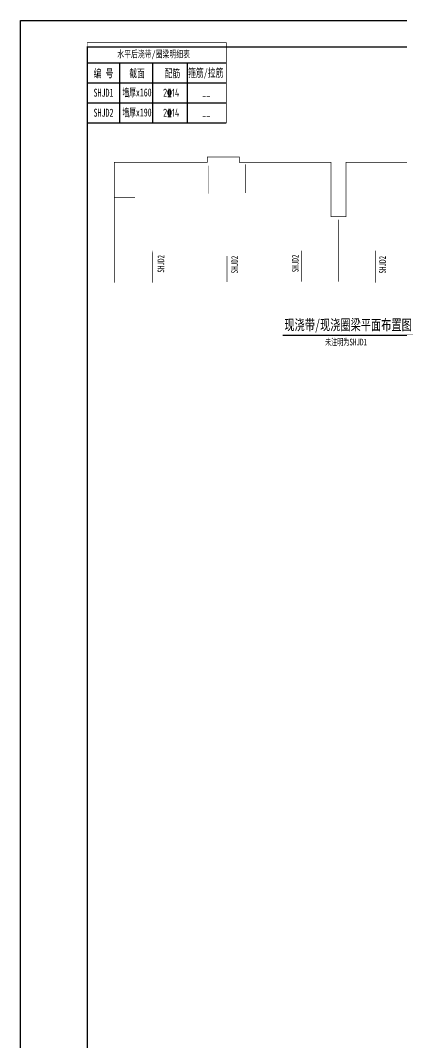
# Model space of a CAD drawing. Extents: x -3200781797 to -8106663, y 494714 to 1244925.
# Drawn here: x -8190763 to -8176483, y 760744 to 799064 of the extents above; entities that cross this region are included whole.
import ezdxf
from ezdxf.enums import TextEntityAlignment as Align

# ---------------------------------------------------------------- set-up
doc = ezdxf.new("R2010")
doc.units = 0
doc.header["$LTSCALE"] = 1000
doc.header["$MEASUREMENT"] = 0
for name, color, linetype in [('3#4#5#$0$BORDER', 7, 'Continuous'), ('3#4#5#模板$0$BORDER', 7, 'Continuous'), ('NUM', 7, 'Continuous'), ('S-ANNO-TABS', 4, 'Continuous'), ('S-ANNO-TABT', 7, 'Continuous'), ('S-ANNO-TEXT', 7, 'Continuous'), ('S-PC-FQ-NYQ', 4, 'Continuous'), ('S-PC-FQ-WYQ', 4, 'Continuous')]:
    doc.layers.add(name, color=color, linetype=linetype)
doc.styles.add('TSSD_Rein', font='tssdeng.shx', dxfattribs={"width": 0.7, "bigfont": 'hztxt.shx'})
doc.styles.add('楷体', font='', dxfattribs={"width": 0.6})
doc.styles.get('楷体').set_extended_font_data('KaiTi_GB2312')

# ---------------------------------------------------------------- blocks, each defined once
blk = doc.blocks.new('A$C5D47467F')
at = {"layer": 'S-ANNO-TABS'}
for p, q in [((1984, 432), (7198, 432)), ((3209, -1818), (3209, 432)), ((3209, -1818), (3209, 432)), ((4448, -1818), (4448, 432)), ((5748, -1818), (5748, 432)), ((1984, -318), (7198, -318)), ((1984, -1068), (7198, -1068)), ((1984, -1818), (7198, -1818))]:
    blk.add_line(p, q, dxfattribs=at)
at = {"layer": 'S-ANNO-TABS', "const_width": 15}
blk.add_lwpolyline([(7198, 1182), (1984, 1182), (1984, -1818), (7198, -1818), (7198, 1182)], dxfattribs=at)
at = {"layer": 'S-ANNO-TABT', "linetype": 'Continuous'}
for s, height, style, width, p in [('水平后浇带/圈梁明细表', 262.5, '楷体', 0.7, (4474, 747)), ('编 号', 300, '楷体', 0.7, (2597, 43)), ('截面', 300, '楷体', 0.7, (3853, 43)), ('配筋', 300, '楷体', 0.7, (5178, 43)), ('箍筋/拉筋', 300, '楷体', 0.7, (6428, 43)), ('SHJD1', 300, '楷体', 0.7, (2597, -693)), ('墙厚x160', 300, '楷体', 0.6, (3853, -673)), ('2%%13214', 300, 'TSSD_Rein', 0.7, (5134, -693)), ('__', 300, 'TSSD_Rein', 0.7, (6448, -693)), ('SHJD2', 300, '楷体', 0.7, (2597, -1443)), ('墙厚x190', 300, '楷体', 0.6, (3853, -1423)), ('2%%13214', 300, 'TSSD_Rein', 0.7, (5134, -1443)), ('__', 300, 'TSSD_Rein', 0.7, (6448, -1443))]:
    blk.add_text(s, height=height, dxfattribs=dict(at, style=style, width=width)).set_placement(p, align=Align.MIDDLE)
blk = doc.blocks.new('3-xjd')
at = {"layer": 'S-PC-FQ-WYQ', "const_width": 24}
for points in [[(-7944008, 774767), (-7944008, 779287), (-7940528, 779287), (-7940528, 779487), (-7939328, 779487), (-7939328, 779287), (-7935888, 779287), (-7935888, 777247), (-7935328, 777247), (-7935328, 779287), (-7931950, 779287), (-7931950, 779487), (-7930750, 779487), (-7930750, 779287), (-7927208, 779287), (-7927208, 774767)], [(-7940492, 779154), (-7940492, 778106)], [(-7939088, 779207), (-7939088, 778127)], [(-7932132, 779155), (-7932132, 778107)], [(-7930728, 779208), (-7930728, 778128)], [(-7944008, 777967), (-7943228, 777967)], [(-7928108, 777967), (-7927325, 777967)], [(-7935607, 777127), (-7935607, 774807)], [(-7942590, 775967), (-7942588, 774771)], [(-7939788, 775767), (-7939788, 774792)], [(-7936992, 775967), (-7936992, 774807)], [(-7934230, 775968), (-7934228, 774772)], [(-7931428, 775768), (-7931428, 774792)], [(-7928632, 775968), (-7928632, 774808)]]:
    blk.add_lwpolyline(points, dxfattribs=at)
at = {"layer": 'S-ANNO-TEXT', "style": '楷体', "width": 0.65}
for p in [(-7942139, 775147), (-7939377, 775117), (-7937104, 775162), (-7933834, 775112), (-7931496, 775121), (-7928698, 775121)]:
    blk.add_text('SHJD2', height=250, rotation=90, dxfattribs=at).set_placement(p)

msp = doc.modelspace()

# ---------------------------------------------------------------- linework, layer by layer
at = {"layer": '3#4#5#$0$BORDER'}
msp.add_lwpolyline([(-8190763.2, 739664.2), (-8190763.2, 799064.2), (-8106663.2, 799064.2), (-8106663.2, 739664.2)], close=True, dxfattribs=at)
at = {"layer": '3#4#5#$0$BORDER', "const_width": 50}
msp.add_lwpolyline([(-8188263.2, 740664.2), (-8188263.2, 798064.2), (-8107663.2, 798064.2), (-8107663.2, 740664.2)], close=True, dxfattribs=at)
at = {"layer": '3#4#5#模板$0$BORDER'}
msp.add_lwpolyline([(-8190763.2, 739664.2), (-8190763.2, 799064.2), (-8106663.2, 799064.2), (-8106663.2, 739664.2)], close=True, dxfattribs=at)
at = {"layer": '3#4#5#模板$0$BORDER', "const_width": 50}
msp.add_lwpolyline([(-8188263.2, 740664.2), (-8188263.2, 798064.2), (-8107663.2, 798064.2), (-8107663.2, 740664.2)], close=True, dxfattribs=at)
at = {"layer": 'NUM', "const_width": 50}
msp.add_lwpolyline([(-8180937, 787257.1), (-8176028.8, 787257.1)], dxfattribs=at)

# ---------------------------------------------------------------- block references
at = {"layer": 'S-PC-FQ-NYQ'}
msp.add_blockref('A$C5D47467F', (-8190247.6, 797047.8), dxfattribs=at)
at = {"layer": 'S-PC-FQ-WYQ'}
msp.add_blockref('3-xjd', (-243237.2, 14462), dxfattribs=at)

# ---------------------------------------------------------------- texts
at = {"layer": 'NUM', "style": '楷体', "width": 0.7}
msp.add_text('现浇带/现浇圈梁平面布置图', height=400, dxfattribs=at).set_placement((-8180872.7, 787334), align=Align.BOTTOM_LEFT)
at = {"layer": 'S-ANNO-TEXT', "style": '楷体', "width": 0.65}
msp.add_text('未注明为SHJD1', height=250, dxfattribs=at).set_placement((-8179347.7, 786881.2))

doc.saveas('drawing.dxf')
